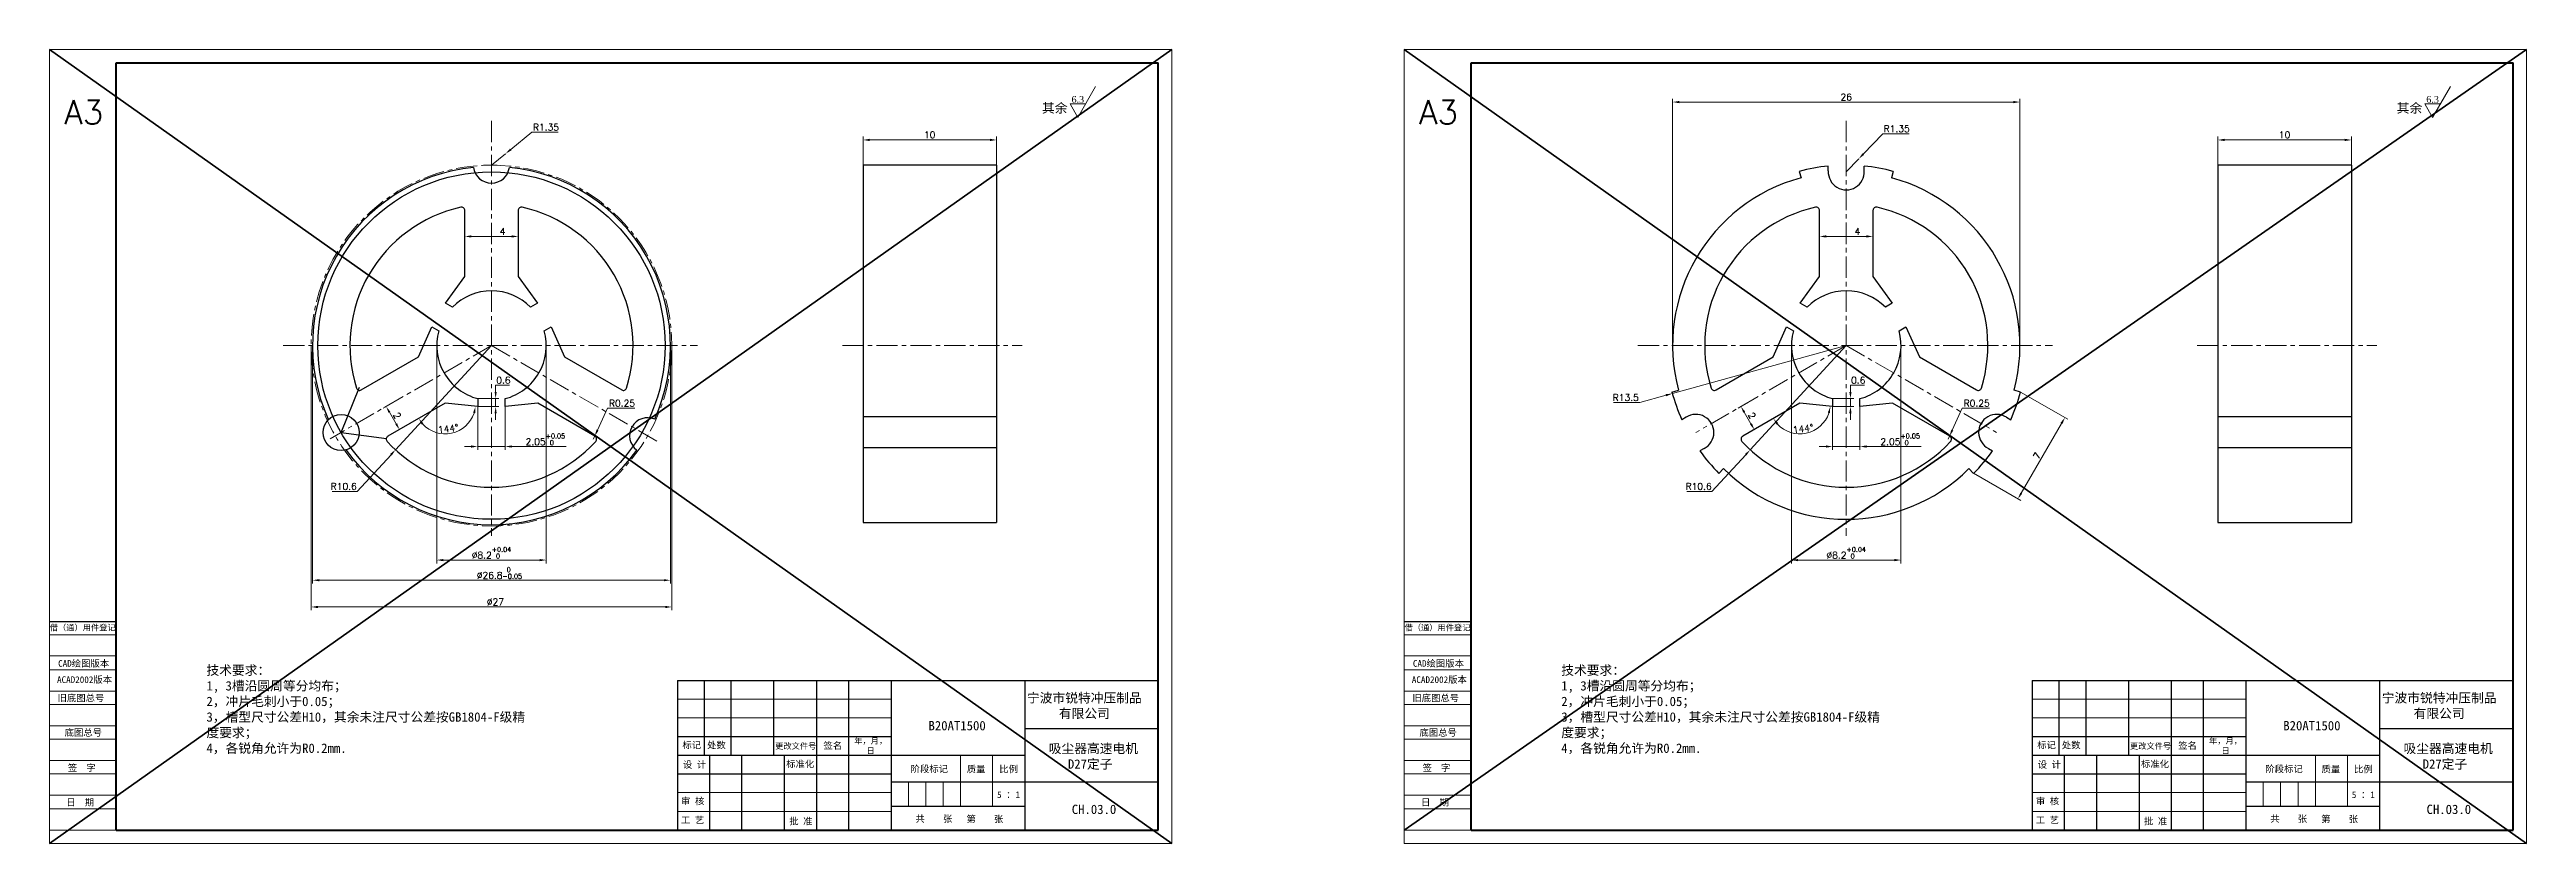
# Model space of a CAD drawing. Header units: millimetres. Extents: x 3565 to 3853, y 1460 to 1604.
# Drawn here: x 3667.1 to 3852.6, y 1544.8 to 1604.2 of the extents above; entities that cross this region are included whole.
import ezdxf

# ---------------------------------------------------------------- set-up
doc = ezdxf.new("R2010")
doc.units = ezdxf.units.MM
doc.linetypes.add('CENTER', pattern=[50.8, 31.75, -6.35, 6.35, -6.35])
for name, color, linetype, lineweight in [('AM_6', 2, 'Continuous', 35), ('中心线', 1, 'CENTER', 9), ('实线', 7, 'Continuous', 25), ('尺寸标注', 2, 'Continuous', 9), ('引导线', 6, 'Continuous', 9), ('文本', 3, 'Continuous', 15), ('粗实线', 9, 'Continuous', 50)]:
    doc.layers.add(name, color=color, linetype=linetype, lineweight=lineweight)
doc.styles.add('st', font='txt.shx')
doc.styles.get("Standard").update_dxf_attribs({"font": 'simfang.ttf'})
doc.dimstyles.new('st0.2', dxfattribs={"dimscale": 0.2, "dimtxt": 2.5, "dimasz": 2.5, "dimexe": 1.25, "dimexo": 0, "dimtad": 1, "dimtoh": 1, "dimdec": 3, "dimdsep": 46, "dimtxsty": 'st', "dimcen": 0, "dimclrd": 256, "dimclre": 256, "dimclrt": 256, "dimadec": 4, "dimazin": 2, "dimtfac": 1, "dimtdec": 3, "dimtmove": 0, "dimatfit": 1, "dimfxl": 0, "dimlwd": -1, "dimlwe": -1, "dimarcsym": 0})

# ---------------------------------------------------------------- blocks, each defined once
blk = doc.blocks.new('*D19')
at = {"layer": 'Defpoints', "color": 0, "ltscale": 0.2, "transparency": 16777216}
for p in [(3686.82, 1582.04), (3713.62, 1582.04), (3713.62, 1564.48)]:
    blk.add_point(p, dxfattribs=at)
at = {"layer": '尺寸标注', "ltscale": 0.2, "transparency": 16777216}
for p, q in [((3686.82, 1582.04), (3686.82, 1564.23)), ((3713.62, 1582.04), (3713.62, 1564.23)), ((3687.32, 1564.48), (3713.12, 1564.48))]:
    blk.add_line(p, q, dxfattribs=at)
for points in [[(3687.32, 1564.56), (3687.32, 1564.4), (3686.82, 1564.48)], [(3713.12, 1564.56), (3713.12, 1564.4), (3713.62, 1564.48)]]:
    blk.add_solid(points, dxfattribs=at)
at = {"layer": '尺寸标注', "ltscale": 0.2, "transparency": 16777216, "insert": (3700.81, 1565.02), "char_height": 0.5, "attachment_point": 5, "style": 'st'}
blk.add_mtext('%%c26.8{}{\\H0.71x;\\C3;\\S 0^ -0.05;}', dxfattribs=at)
blk = doc.blocks.new('*D20')
at = {"layer": 'Defpoints', "color": 0, "ltscale": 0.2, "transparency": 16777216}
for p in [(3686.72, 1582.04), (3713.72, 1582.04), (3713.72, 1562.48)]:
    blk.add_point(p, dxfattribs=at)
at = {"layer": '尺寸标注', "ltscale": 0.2, "transparency": 16777216}
for p, q in [((3686.72, 1582.04), (3686.72, 1562.23)), ((3713.72, 1582.04), (3713.72, 1562.23)), ((3687.22, 1562.48), (3713.22, 1562.48))]:
    blk.add_line(p, q, dxfattribs=at)
for points in [[(3687.22, 1562.56), (3687.22, 1562.39), (3686.72, 1562.48)], [(3713.22, 1562.56), (3713.22, 1562.39), (3713.72, 1562.48)]]:
    blk.add_solid(points, dxfattribs=at)
at = {"layer": '尺寸标注', "ltscale": 0.2, "transparency": 16777216, "insert": (3700.51, 1562.85), "char_height": 0.5, "attachment_point": 5, "style": 'st'}
blk.add_mtext('%%c27', dxfattribs=at)
blk = doc.blocks.new('*D21')
at = {"layer": 'Defpoints', "color": 0, "ltscale": 0.2, "transparency": 16777216}
for p in [(3700.22, 1595.54), (3701.27, 1596.39)]:
    blk.add_point(p, dxfattribs=at)
at = {"layer": '尺寸标注', "ltscale": 0.2, "transparency": 16777216}
for p, q in [((3701.66, 1596.7), (3703.25, 1598)), ((3703.25, 1598), (3705.21, 1598)), ((3700.22, 1595.54), (3701.27, 1596.39))]:
    blk.add_line(p, q, dxfattribs=at)
blk.add_solid([(3701.6, 1596.77), (3701.71, 1596.64), (3701.27, 1596.39)], dxfattribs=at)
at = {"layer": '尺寸标注', "ltscale": 0.2, "transparency": 16777216, "insert": (3704.3, 1598.37), "char_height": 0.5, "attachment_point": 5, "style": 'st'}
blk.add_mtext('R1.35', dxfattribs=at)
blk = doc.blocks.new('*D22')
at = {"layer": 'Defpoints', "color": 0, "ltscale": 0.2, "transparency": 16777216}
for p in [(3698.22, 1592.14), (3702.22, 1592.14), (3702.22, 1590.2)]:
    blk.add_point(p, dxfattribs=at)
at = {"layer": '尺寸标注', "ltscale": 0.2, "transparency": 16777216}
for p, q in [((3698.22, 1592.14), (3698.22, 1589.95)), ((3702.22, 1592.14), (3702.22, 1589.95)), ((3698.72, 1590.2), (3701.72, 1590.2))]:
    blk.add_line(p, q, dxfattribs=at)
for points in [[(3698.72, 1590.29), (3698.72, 1590.12), (3698.22, 1590.2)], [(3701.72, 1590.29), (3701.72, 1590.12), (3702.22, 1590.2)]]:
    blk.add_solid(points, dxfattribs=at)
at = {"layer": '尺寸标注', "ltscale": 0.2, "transparency": 16777216, "insert": (3701.05, 1590.58), "char_height": 0.5, "attachment_point": 5, "style": 'st'}
blk.add_mtext('4', dxfattribs=at)
blk = doc.blocks.new('*D23')
at = {"layer": 'Defpoints', "color": 0, "ltscale": 0.2, "transparency": 16777216}
for p in [(3700.22, 1582.04), (3693.03, 1574.24)]:
    blk.add_point(p, dxfattribs=at)
at = {"layer": '尺寸标注', "ltscale": 0.2, "transparency": 16777216}
for p, q in [((3700.22, 1582.04), (3693.03, 1574.24)), ((3692.7, 1573.87), (3690.16, 1571.12)), ((3690.16, 1571.12), (3688.29, 1571.12))]:
    blk.add_line(p, q, dxfattribs=at)
blk.add_solid([(3692.63, 1573.93), (3692.76, 1573.82), (3693.03, 1574.24)], dxfattribs=at)
at = {"layer": '尺寸标注', "ltscale": 0.2, "transparency": 16777216, "insert": (3689.16, 1571.5), "char_height": 0.5, "attachment_point": 5, "style": 'st'}
blk.add_mtext('R10.6', dxfattribs=at)
blk = doc.blocks.new('*D24')
at = {"layer": 'Defpoints', "color": 0, "ltscale": 0.2, "transparency": 16777216}
for p in [(3696.12, 1582.04), (3704.32, 1582.04), (3704.32, 1565.99)]:
    blk.add_point(p, dxfattribs=at)
at = {"layer": '尺寸标注', "ltscale": 0.2, "transparency": 16777216}
for p, q in [((3696.12, 1582.04), (3696.12, 1565.74)), ((3704.32, 1582.04), (3704.32, 1565.74)), ((3696.62, 1565.99), (3703.82, 1565.99))]:
    blk.add_line(p, q, dxfattribs=at)
for points in [[(3696.62, 1566.07), (3696.62, 1565.9), (3696.12, 1565.99)], [(3703.82, 1566.07), (3703.82, 1565.9), (3704.32, 1565.99)]]:
    blk.add_solid(points, dxfattribs=at)
at = {"layer": '尺寸标注', "ltscale": 0.2, "transparency": 16777216, "insert": (3700.22, 1566.53), "char_height": 0.5, "attachment_point": 5, "style": 'st'}
blk.add_mtext('%%c8.2{}{\\H0.71x;\\C3;\\S+0.04^  0;}', dxfattribs=at)
blk = doc.blocks.new('*D25')
at = {"layer": 'Defpoints', "color": 0, "ltscale": 0.2, "transparency": 16777216}
for p in [(3699.19, 1577.47), (3701.24, 1577.47), (3701.24, 1574.48)]:
    blk.add_point(p, dxfattribs=at)
at = {"layer": '尺寸标注', "ltscale": 0.2, "transparency": 16777216}
for p, q in [((3699.19, 1577.47), (3699.19, 1574.23)), ((3701.24, 1577.47), (3701.24, 1574.23)), ((3698.69, 1574.48), (3698.19, 1574.48)), ((3699.19, 1574.48), (3701.24, 1574.48)), ((3701.74, 1574.48), (3705.82, 1574.48))]:
    blk.add_line(p, q, dxfattribs=at)
for points in [[(3698.69, 1574.57), (3698.69, 1574.4), (3699.19, 1574.48)], [(3701.74, 1574.57), (3701.74, 1574.4), (3701.24, 1574.48)]]:
    blk.add_solid(points, dxfattribs=at)
at = {"layer": '尺寸标注', "ltscale": 0.2, "transparency": 16777216, "insert": (3704.25, 1575.02), "char_height": 0.5, "attachment_point": 5, "style": 'st'}
blk.add_mtext('2.05{}{\\H0.71x;\\C3;\\S+0.05^  0;}', dxfattribs=at)
blk = doc.blocks.new('*D26')
at = {"layer": 'Defpoints', "color": 0, "ltscale": 0.2, "transparency": 16777216}
for p in [(3699.19, 1578.07), (3699.19, 1577.47), (3700.53, 1577.47)]:
    blk.add_point(p, dxfattribs=at)
at = {"layer": '尺寸标注', "ltscale": 0.2, "transparency": 16777216}
for p, q in [((3699.19, 1578.07), (3700.78, 1578.07)), ((3700.53, 1578.57), (3700.53, 1579.07)), ((3700.53, 1579.07), (3701.57, 1579.07)), ((3700.53, 1577.47), (3700.53, 1578.07)), ((3699.19, 1577.47), (3700.78, 1577.47)), ((3700.53, 1576.97), (3700.53, 1576.47))]:
    blk.add_line(p, q, dxfattribs=at)
for points in [[(3700.45, 1578.57), (3700.61, 1578.57), (3700.53, 1578.07)], [(3700.45, 1576.97), (3700.61, 1576.97), (3700.53, 1577.47)]]:
    blk.add_solid(points, dxfattribs=at)
at = {"layer": '尺寸标注', "ltscale": 0.2, "transparency": 16777216, "insert": (3701.11, 1579.44), "char_height": 0.5, "attachment_point": 5, "style": 'st'}
blk.add_mtext('0.6', dxfattribs=at)
blk = doc.blocks.new('*D27')
at = {"layer": 'Defpoints', "color": 0, "ltscale": 0.2, "transparency": 16777216}
for p in [(3738.03, 1597.42), (3728.03, 1595.54), (3738.03, 1595.54)]:
    blk.add_point(p, dxfattribs=at)
at = {"layer": '尺寸标注', "ltscale": 0.2, "transparency": 16777216}
for p, q in [((3728.03, 1595.54), (3728.03, 1597.67)), ((3728.53, 1597.42), (3737.53, 1597.42)), ((3738.03, 1595.54), (3738.03, 1597.67))]:
    blk.add_line(p, q, dxfattribs=at)
for points in [[(3728.53, 1597.51), (3728.53, 1597.34), (3728.03, 1597.42)], [(3737.53, 1597.51), (3737.53, 1597.34), (3738.03, 1597.42)]]:
    blk.add_solid(points, dxfattribs=at)
at = {"layer": '尺寸标注', "ltscale": 0.2, "transparency": 16777216, "insert": (3733.02, 1597.8), "char_height": 0.5, "attachment_point": 5, "style": 'st'}
blk.add_mtext('10', dxfattribs=at)
blk = doc.blocks.new('*D28')
at = {"layer": 'Defpoints', "color": 0, "ltscale": 0.2, "transparency": 16777216}
for p in [(3692.91, 1577.81), (3693.91, 1576.08), (3693.33, 1575.75)]:
    blk.add_point(p, dxfattribs=at)
at = {"layer": '尺寸标注', "ltscale": 0.2, "transparency": 16777216}
for p, q in [((3692.91, 1577.81), (3692.11, 1577.36)), ((3692.58, 1577.05), (3693.08, 1576.18)), ((3693.91, 1576.08), (3693.11, 1575.63))]:
    blk.add_line(p, q, dxfattribs=at)
for points in [[(3692.65, 1577.09), (3692.51, 1577.01), (3692.33, 1577.48)], [(3693.15, 1576.23), (3693.01, 1576.14), (3693.33, 1575.75)]]:
    blk.add_solid(points, dxfattribs=at)
at = {"layer": '尺寸标注', "ltscale": 0.2, "transparency": 16777216, "insert": (3693.16, 1576.8), "char_height": 0.5, "attachment_point": 5, "rotation": 300, "style": 'st'}
blk.add_mtext('2', dxfattribs=at)
blk = doc.blocks.new('*D29')
at = {"layer": 'Defpoints', "color": 0, "ltscale": 0.2, "transparency": 16777216}
for p in [(3707.84, 1575.04), (3707.95, 1575.26)]:
    blk.add_point(p, dxfattribs=at)
at = {"layer": '尺寸标注', "ltscale": 0.2, "transparency": 16777216}
for p, q in [((3708.16, 1575.72), (3708.91, 1577.35)), ((3708.91, 1577.35), (3710.95, 1577.35)), ((3707.84, 1575.04), (3707.95, 1575.26))]:
    blk.add_line(p, q, dxfattribs=at)
blk.add_solid([(3708.08, 1575.75), (3708.23, 1575.68), (3707.95, 1575.26)], dxfattribs=at)
at = {"layer": '尺寸标注', "ltscale": 0.2, "transparency": 16777216, "insert": (3709.99, 1577.72), "char_height": 0.5, "attachment_point": 5, "style": 'st'}
blk.add_mtext('R0.25', dxfattribs=at)
blk = doc.blocks.new('*D30')
at = {"layer": 'Defpoints', "color": 0, "ltscale": 0.2, "transparency": 16777216}
for p in [(3696.75, 1577.72), (3696.75, 1577.72), (3699.19, 1577.47), (3692.47, 1575.25), (3698.09, 1575.87)]:
    blk.add_point(p, dxfattribs=at)
at = {"layer": '尺寸标注', "ltscale": 0.2, "transparency": 16777216}
blk.add_arc((3696.75, 1577.72), 2.29, 222.5428, 341.4572, dxfattribs=at)
for points in [[(3694.99, 1576.13), (3695.13, 1576.23), (3694.77, 1576.58)], [(3698.84, 1577.01), (3699, 1576.98), (3699.02, 1577.48)]]:
    blk.add_solid(points, dxfattribs=at)
at = {"layer": '尺寸标注', "ltscale": 0.2, "transparency": 16777216, "insert": (3696.98, 1575.82), "char_height": 0.5, "attachment_point": 5, "rotation": 7.1092, "style": 'st'}
blk.add_mtext('144°', dxfattribs=at)
blk = doc.blocks.new('*D31')
at = {"layer": 'Defpoints', "color": 0, "ltscale": 0.2, "transparency": 16777216}
for p in [(3799.63, 1592.14), (3803.63, 1592.14), (3803.63, 1590.2)]:
    blk.add_point(p, dxfattribs=at)
at = {"layer": '尺寸标注', "ltscale": 0.2, "transparency": 16777216}
for p, q in [((3799.63, 1592.14), (3799.63, 1589.95)), ((3803.63, 1592.14), (3803.63, 1589.95)), ((3800.13, 1590.2), (3803.13, 1590.2))]:
    blk.add_line(p, q, dxfattribs=at)
for points in [[(3800.13, 1590.29), (3800.13, 1590.12), (3799.63, 1590.2)], [(3803.13, 1590.29), (3803.13, 1590.12), (3803.63, 1590.2)]]:
    blk.add_solid(points, dxfattribs=at)
at = {"layer": '尺寸标注', "ltscale": 0.2, "transparency": 16777216, "insert": (3802.47, 1590.58), "char_height": 0.5, "attachment_point": 5, "style": 'st'}
blk.add_mtext('4', dxfattribs=at)
blk = doc.blocks.new('*D32')
at = {"layer": 'Defpoints', "color": 0, "ltscale": 0.2, "transparency": 16777216}
for p in [(3801.63, 1582.04), (3794.45, 1574.24)]:
    blk.add_point(p, dxfattribs=at)
at = {"layer": '尺寸标注', "ltscale": 0.2, "transparency": 16777216}
for p, q in [((3801.63, 1582.04), (3794.45, 1574.24)), ((3794.11, 1573.87), (3791.58, 1571.12)), ((3791.58, 1571.12), (3789.7, 1571.12))]:
    blk.add_line(p, q, dxfattribs=at)
blk.add_solid([(3794.05, 1573.93), (3794.17, 1573.82), (3794.45, 1574.24)], dxfattribs=at)
at = {"layer": '尺寸标注', "ltscale": 0.2, "transparency": 16777216, "insert": (3790.58, 1571.5), "char_height": 0.5, "attachment_point": 5, "style": 'st'}
blk.add_mtext('R10.6', dxfattribs=at)
blk = doc.blocks.new('*D33')
at = {"layer": 'Defpoints', "color": 0, "ltscale": 0.2, "transparency": 16777216}
for p in [(3797.53, 1582.04), (3805.73, 1582.04), (3805.73, 1565.99)]:
    blk.add_point(p, dxfattribs=at)
at = {"layer": '尺寸标注', "ltscale": 0.2, "transparency": 16777216}
for p, q in [((3797.53, 1582.04), (3797.53, 1565.74)), ((3805.73, 1582.04), (3805.73, 1565.74)), ((3798.03, 1565.99), (3805.23, 1565.99))]:
    blk.add_line(p, q, dxfattribs=at)
for points in [[(3798.03, 1566.07), (3798.03, 1565.9), (3797.53, 1565.99)], [(3805.23, 1566.07), (3805.23, 1565.9), (3805.73, 1565.99)]]:
    blk.add_solid(points, dxfattribs=at)
at = {"layer": '尺寸标注', "ltscale": 0.2, "transparency": 16777216, "insert": (3801.63, 1566.53), "char_height": 0.5, "attachment_point": 5, "style": 'st'}
blk.add_mtext('%%c8.2{}{\\H0.71x;\\C3;\\S+0.04^  0;}', dxfattribs=at)
blk = doc.blocks.new('*D34')
at = {"layer": 'Defpoints', "color": 0, "ltscale": 0.2, "transparency": 16777216}
for p in [(3800.61, 1577.47), (3802.66, 1577.47), (3802.66, 1574.48)]:
    blk.add_point(p, dxfattribs=at)
at = {"layer": '尺寸标注', "ltscale": 0.2, "transparency": 16777216}
for p, q in [((3800.61, 1577.47), (3800.61, 1574.23)), ((3802.66, 1577.47), (3802.66, 1574.23)), ((3800.11, 1574.48), (3799.61, 1574.48)), ((3800.61, 1574.48), (3802.66, 1574.48)), ((3803.16, 1574.48), (3807.24, 1574.48))]:
    blk.add_line(p, q, dxfattribs=at)
for points in [[(3800.11, 1574.57), (3800.11, 1574.4), (3800.61, 1574.48)], [(3803.16, 1574.57), (3803.16, 1574.4), (3802.66, 1574.48)]]:
    blk.add_solid(points, dxfattribs=at)
at = {"layer": '尺寸标注', "ltscale": 0.2, "transparency": 16777216, "insert": (3805.67, 1575.02), "char_height": 0.5, "attachment_point": 5, "style": 'st'}
blk.add_mtext('2.05{}{\\H0.71x;\\C3;\\S+0.05^  0;}', dxfattribs=at)
blk = doc.blocks.new('*D35')
at = {"layer": 'Defpoints', "color": 0, "ltscale": 0.2, "transparency": 16777216}
for p in [(3800.61, 1578.07), (3800.61, 1577.47), (3801.95, 1577.47)]:
    blk.add_point(p, dxfattribs=at)
at = {"layer": '尺寸标注', "ltscale": 0.2, "transparency": 16777216}
for p, q in [((3800.61, 1578.07), (3802.2, 1578.07)), ((3801.95, 1578.57), (3801.95, 1579.07)), ((3801.95, 1579.07), (3802.99, 1579.07)), ((3801.95, 1577.47), (3801.95, 1578.07)), ((3800.61, 1577.47), (3802.2, 1577.47)), ((3801.95, 1576.97), (3801.95, 1576.47))]:
    blk.add_line(p, q, dxfattribs=at)
for points in [[(3801.86, 1578.57), (3802.03, 1578.57), (3801.95, 1578.07)], [(3801.86, 1576.97), (3802.03, 1576.97), (3801.95, 1577.47)]]:
    blk.add_solid(points, dxfattribs=at)
at = {"layer": '尺寸标注', "ltscale": 0.2, "transparency": 16777216, "insert": (3802.53, 1579.44), "char_height": 0.5, "attachment_point": 5, "style": 'st'}
blk.add_mtext('0.6', dxfattribs=at)
blk = doc.blocks.new('*D36')
at = {"layer": 'Defpoints', "color": 0, "ltscale": 0.2, "transparency": 16777216}
for p in [(3839.45, 1597.42), (3829.45, 1595.54), (3839.45, 1595.54)]:
    blk.add_point(p, dxfattribs=at)
at = {"layer": '尺寸标注', "ltscale": 0.2, "transparency": 16777216}
for p, q in [((3829.45, 1595.54), (3829.45, 1597.67)), ((3829.95, 1597.42), (3838.95, 1597.42)), ((3839.45, 1595.54), (3839.45, 1597.67))]:
    blk.add_line(p, q, dxfattribs=at)
for points in [[(3829.95, 1597.51), (3829.95, 1597.34), (3829.45, 1597.42)], [(3838.95, 1597.51), (3838.95, 1597.34), (3839.45, 1597.42)]]:
    blk.add_solid(points, dxfattribs=at)
at = {"layer": '尺寸标注', "ltscale": 0.2, "transparency": 16777216, "insert": (3834.44, 1597.8), "char_height": 0.5, "attachment_point": 5, "style": 'st'}
blk.add_mtext('10', dxfattribs=at)
blk = doc.blocks.new('*D37')
at = {"layer": 'Defpoints', "color": 0, "ltscale": 0.2, "transparency": 16777216}
for p in [(3794.32, 1577.81), (3795.32, 1576.08), (3794.75, 1575.75)]:
    blk.add_point(p, dxfattribs=at)
at = {"layer": '尺寸标注', "ltscale": 0.2, "transparency": 16777216}
for p, q in [((3794.32, 1577.81), (3793.53, 1577.36)), ((3794, 1577.05), (3794.5, 1576.18)), ((3795.32, 1576.08), (3794.53, 1575.63))]:
    blk.add_line(p, q, dxfattribs=at)
for points in [[(3794.07, 1577.09), (3793.92, 1577.01), (3793.75, 1577.48)], [(3794.57, 1576.23), (3794.42, 1576.14), (3794.75, 1575.75)]]:
    blk.add_solid(points, dxfattribs=at)
at = {"layer": '尺寸标注', "ltscale": 0.2, "transparency": 16777216, "insert": (3794.57, 1576.8), "char_height": 0.5, "attachment_point": 5, "rotation": 300, "style": 'st'}
blk.add_mtext('2', dxfattribs=at)
blk = doc.blocks.new('*D38')
at = {"layer": 'Defpoints', "color": 0, "ltscale": 0.2, "transparency": 16777216}
for p in [(3809.26, 1575.04), (3809.36, 1575.26)]:
    blk.add_point(p, dxfattribs=at)
at = {"layer": '尺寸标注', "ltscale": 0.2, "transparency": 16777216}
for p, q in [((3809.57, 1575.72), (3810.32, 1577.35)), ((3810.32, 1577.35), (3812.36, 1577.35)), ((3809.26, 1575.04), (3809.36, 1575.26))]:
    blk.add_line(p, q, dxfattribs=at)
blk.add_solid([(3809.5, 1575.75), (3809.65, 1575.68), (3809.36, 1575.26)], dxfattribs=at)
at = {"layer": '尺寸标注', "ltscale": 0.2, "transparency": 16777216, "insert": (3811.4, 1577.72), "char_height": 0.5, "attachment_point": 5, "style": 'st'}
blk.add_mtext('R0.25', dxfattribs=at)
blk = doc.blocks.new('*D39')
at = {"layer": 'Defpoints', "color": 0, "ltscale": 0.2, "transparency": 16777216}
for p in [(3798.16, 1577.72), (3798.16, 1577.72), (3800.61, 1577.47), (3793.88, 1575.25), (3799.51, 1575.87)]:
    blk.add_point(p, dxfattribs=at)
at = {"layer": '尺寸标注', "ltscale": 0.2, "transparency": 16777216}
blk.add_arc((3798.16, 1577.72), 2.29, 222.5428, 341.4572, dxfattribs=at)
for points in [[(3796.41, 1576.13), (3796.54, 1576.23), (3796.18, 1576.58)], [(3800.25, 1577.01), (3800.41, 1576.98), (3800.44, 1577.48)]]:
    blk.add_solid(points, dxfattribs=at)
at = {"layer": '尺寸标注', "ltscale": 0.2, "transparency": 16777216, "insert": (3798.4, 1575.82), "char_height": 0.5, "attachment_point": 5, "rotation": 7.1092, "style": 'st'}
blk.add_mtext('144°', dxfattribs=at)
blk = doc.blocks.new('*D40')
at = {"layer": 'Defpoints', "color": 0, "ltscale": 0.2, "transparency": 16777216}
for p in [(3814.63, 1600.26), (3788.63, 1582.04), (3814.63, 1582.04)]:
    blk.add_point(p, dxfattribs=at)
at = {"layer": '尺寸标注', "ltscale": 0.2, "transparency": 16777216}
for p, q in [((3788.63, 1582.04), (3788.63, 1600.51)), ((3789.13, 1600.26), (3814.13, 1600.26)), ((3814.63, 1582.04), (3814.63, 1600.51))]:
    blk.add_line(p, q, dxfattribs=at)
for points in [[(3789.13, 1600.34), (3789.13, 1600.17), (3788.63, 1600.26)], [(3814.13, 1600.34), (3814.13, 1600.17), (3814.63, 1600.26)]]:
    blk.add_solid(points, dxfattribs=at)
at = {"layer": '尺寸标注', "ltscale": 0.2, "transparency": 16777216, "insert": (3801.63, 1600.63), "char_height": 0.5, "attachment_point": 5, "style": 'st'}
blk.add_mtext('26', dxfattribs=at)
blk = doc.blocks.new('*D41')
at = {"layer": 'Defpoints', "color": 0, "ltscale": 0.2, "transparency": 16777216}
for p in [(3801.63, 1595.04), (3802.57, 1596.01)]:
    blk.add_point(p, dxfattribs=at)
at = {"layer": '尺寸标注', "ltscale": 0.2, "transparency": 16777216}
for p, q in [((3802.91, 1596.37), (3804.37, 1597.89)), ((3804.37, 1597.89), (3806.33, 1597.89)), ((3801.63, 1595.04), (3802.57, 1596.01))]:
    blk.add_line(p, q, dxfattribs=at)
blk.add_solid([(3802.85, 1596.43), (3802.97, 1596.31), (3802.57, 1596.01)], dxfattribs=at)
at = {"layer": '尺寸标注', "ltscale": 0.2, "transparency": 16777216, "insert": (3805.41, 1598.26), "char_height": 0.5, "attachment_point": 5, "style": 'st'}
blk.add_mtext('R1.35', dxfattribs=at)
blk = doc.blocks.new('*D42')
at = {"layer": 'Defpoints', "color": 0, "ltscale": 0.2, "transparency": 16777216}
for p in [(3801.63, 1582.04), (3788.62, 1578.45)]:
    blk.add_point(p, dxfattribs=at)
at = {"layer": '尺寸标注', "ltscale": 0.2, "transparency": 16777216}
for p, q in [((3801.63, 1582.04), (3788.62, 1578.45)), ((3788.14, 1578.32), (3786.17, 1577.78)), ((3786.17, 1577.78), (3784.21, 1577.78))]:
    blk.add_line(p, q, dxfattribs=at)
blk.add_solid([(3788.11, 1578.4), (3788.16, 1578.24), (3788.62, 1578.45)], dxfattribs=at)
at = {"layer": '尺寸标注', "ltscale": 0.2, "transparency": 16777216, "insert": (3785.13, 1578.15), "char_height": 0.5, "attachment_point": 5, "style": 'st'}
blk.add_mtext('R13.5', dxfattribs=at)
blk = doc.blocks.new('*D43')
at = {"layer": 'Defpoints', "color": 0, "ltscale": 0.2, "transparency": 16777216}
for p in [(3814.68, 1578.56), (3818, 1576.65), (3811.16, 1572.48)]:
    blk.add_point(p, dxfattribs=at)
at = {"layer": '尺寸标注', "ltscale": 0.2, "transparency": 16777216}
for p, q in [((3814.68, 1578.56), (3818.21, 1576.52)), ((3814.73, 1570.99), (3817.75, 1576.21)), ((3811.16, 1572.48), (3814.7, 1570.44))]:
    blk.add_line(p, q, dxfattribs=at)
for points in [[(3817.67, 1576.26), (3817.82, 1576.17), (3818, 1576.65)], [(3814.66, 1571.03), (3814.8, 1570.95), (3814.48, 1570.56)]]:
    blk.add_solid(points, dxfattribs=at)
at = {"layer": '尺寸标注', "ltscale": 0.2, "transparency": 16777216, "insert": (3815.91, 1573.79), "char_height": 0.5, "attachment_point": 5, "rotation": 60, "style": 'st'}
blk.add_mtext('7', dxfattribs=at)

msp = doc.modelspace()

# ---------------------------------------------------------------- linework, layer by layer
at = {"layer": 'AM_6', "color": 1, "ltscale": 0.2}
for p, q in [((3667.135, 1604.1855), (3751.135, 1544.7855)), ((3751.135, 1604.1855), (3667.135, 1544.7855)), ((3768.5509, 1604.1855), (3852.5509, 1544.7855)), ((3852.5509, 1604.1855), (3768.5509, 1545.7855))]:
    msp.add_line(p, q, dxfattribs=at)
at = {"layer": '中心线', "ltscale": 0.05}
for p, q in [((3700.2176, 1598.8441), (3700.2176, 1567.8009)), ((3801.6335, 1598.8441), (3801.6335, 1567.8009)), ((3801.6335, 1582.0365), (3801.6335, 1595.0365)), ((3684.6228, 1582.0365), (3715.6501, 1582.0365)), ((3700.2176, 1582.0365), (3688.1356, 1575.061)), ((3700.2176, 1582.0365), (3712.6773, 1574.8428)), ((3726.4925, 1582.0365), (3739.9461, 1582.0365)), ((3786.0387, 1582.0365), (3817.066, 1582.0365)), ((3801.6335, 1582.0365), (3790.3751, 1575.5365)), ((3801.6335, 1582.0365), (3812.8918, 1575.5365)), ((3827.9084, 1582.0365), (3841.362, 1582.0365))]:
    msp.add_line(p, q, dxfattribs=at)
at = {"layer": '中心线', "ltscale": 0.2}
msp.add_line((3699.6307, 1595.5365), (3700.6401, 1595.5365), dxfattribs=at)
at = {"layer": '中心线', "ltscale": 0.05}
msp.add_circle((3700.2176, 1582.0365), 13.5, dxfattribs=at)
at = {"layer": '实线'}
for p, q in [((3738.033, 1595.5365), (3728.033, 1595.5365)), ((3728.033, 1595.5365), (3728.033, 1576.6973)), ((3738.033, 1595.5365), (3738.033, 1576.6973)), ((3800.2851, 1595.104), (3800.2851, 1595.469)), ((3802.9818, 1595.104), (3802.9818, 1595.469)), ((3839.4489, 1595.5365), (3829.4489, 1595.5365)), ((3829.4489, 1595.5365), (3829.4489, 1576.6973)), ((3839.4489, 1595.5365), (3839.4489, 1576.6973)), ((3698.2176, 1587.198), (3698.2176, 1592.1389)), ((3702.2176, 1592.1389), (3702.2176, 1587.198)), ((3799.6335, 1587.198), (3799.6335, 1592.1389)), ((3803.6335, 1592.1389), (3803.6335, 1587.198)), ((3696.7725, 1585.209), (3698.2176, 1587.198)), ((3702.2176, 1587.198), (3703.6626, 1585.209)), ((3798.1884, 1585.209), (3799.6335, 1587.198)), ((3803.6335, 1587.198), (3805.0785, 1585.209)), ((3697.2921, 1584.909), (3696.7725, 1585.209)), ((3703.6626, 1585.209), (3703.143, 1584.909)), ((3798.708, 1584.909), (3798.1884, 1585.209)), ((3805.0785, 1585.209), (3804.5589, 1584.909)), ((3694.7475, 1581.1877), (3695.7475, 1583.4337)), ((3695.7475, 1583.4337), (3696.2671, 1583.1337)), ((3704.168, 1583.1337), (3704.6876, 1583.4337)), ((3704.6876, 1583.4337), (3705.6876, 1581.1877)), ((3796.1634, 1581.1877), (3797.1634, 1583.4337)), ((3797.1634, 1583.4337), (3797.683, 1583.1337)), ((3805.5839, 1583.1337), (3806.1035, 1583.4337)), ((3806.1035, 1583.4337), (3807.1035, 1581.1877)), ((3690.4686, 1578.7173), (3694.7475, 1581.1877)), ((3705.6876, 1581.1877), (3709.9666, 1578.7173)), ((3791.8845, 1578.7173), (3796.1634, 1581.1877)), ((3807.1035, 1581.1877), (3811.3825, 1578.7173)), ((3699.1926, 1578.0667), (3699.1926, 1577.4667)), ((3701.2426, 1577.4667), (3701.2426, 1578.0667)), ((3800.6085, 1578.0667), (3800.6085, 1577.4667)), ((3802.6585, 1577.4667), (3802.6585, 1578.0667)), ((3696.7475, 1577.7236), (3692.4686, 1575.2532)), ((3699.1926, 1577.4667), (3696.7475, 1577.7236)), ((3703.6876, 1577.7236), (3701.2426, 1577.4667)), ((3707.9666, 1575.2532), (3703.6876, 1577.7236)), ((3738.033, 1576.6973), (3728.033, 1576.6973)), ((3728.033, 1576.6973), (3728.033, 1574.377)), ((3738.033, 1576.6973), (3738.033, 1574.377)), ((3789.6425, 1576.6704), (3789.3264, 1576.4879)), ((3798.1634, 1577.7236), (3793.8845, 1575.2532)), ((3800.6085, 1577.4667), (3798.1634, 1577.7236)), ((3805.1035, 1577.7236), (3802.6585, 1577.4667)), ((3809.3825, 1575.2532), (3805.1035, 1577.7236)), ((3813.6244, 1576.6704), (3813.9405, 1576.4879)), ((3839.4489, 1576.6973), (3829.4489, 1576.6973)), ((3829.4489, 1576.6973), (3829.4489, 1574.377)), ((3839.4489, 1576.6973), (3839.4489, 1574.377)), ((3738.033, 1574.377), (3728.033, 1574.377)), ((3728.033, 1574.377), (3728.033, 1568.8036)), ((3738.033, 1574.377), (3738.033, 1568.8036)), ((3790.9908, 1574.335), (3790.6747, 1574.1525)), ((3812.2761, 1574.335), (3812.5922, 1574.1525)), ((3839.4489, 1574.377), (3829.4489, 1574.377)), ((3829.4489, 1574.377), (3829.4489, 1568.8036)), ((3839.4489, 1574.377), (3839.4489, 1568.8036)), ((3728.033, 1568.8036), (3738.033, 1568.8036)), ((3829.4489, 1568.8036), (3839.4489, 1568.8036)), ((3667.135, 1561.3855), (3672.135, 1561.3855)), ((3768.5509, 1561.3855), (3773.5509, 1561.3855)), ((3672.135, 1545.7855), (3672.135, 1556.9855)), ((3672.135, 1556.9855), (3672.135, 1545.7855)), ((3714.135, 1556.9855), (3750.135, 1556.9855)), ((3714.1387, 1556.9855), (3714.1387, 1545.7855)), ((3716.1387, 1556.9855), (3716.1387, 1551.3855)), ((3718.1387, 1556.9855), (3718.1387, 1551.3855)), ((3721.3387, 1556.9855), (3721.3387, 1551.3855)), ((3724.5387, 1556.9855), (3724.5387, 1545.7855)), ((3726.9387, 1556.9855), (3726.9387, 1545.7855)), ((3730.1387, 1556.9855), (3730.1387, 1545.7855)), ((3740.135, 1556.9855), (3740.135, 1545.7855)), ((3773.5509, 1545.7855), (3773.5509, 1556.9855)), ((3773.5509, 1556.9855), (3773.5509, 1545.7855)), ((3815.5509, 1556.9855), (3851.5509, 1556.9855)), ((3815.5547, 1556.9855), (3815.5547, 1545.7855)), ((3817.5547, 1556.9855), (3817.5547, 1551.3855)), ((3819.5547, 1556.9855), (3819.5547, 1551.3855)), ((3822.7547, 1556.9855), (3822.7547, 1551.3855)), ((3825.9547, 1556.9855), (3825.9547, 1545.7855)), ((3828.3547, 1556.9855), (3828.3547, 1545.7855)), ((3831.5547, 1556.9855), (3831.5547, 1545.7855)), ((3841.5509, 1556.9855), (3841.5509, 1545.7855)), ((3714.135, 1552.7855), (3730.1387, 1552.7855)), ((3740.135, 1553.3855), (3750.135, 1553.3855)), ((3815.5509, 1552.7855), (3831.5547, 1552.7855)), ((3841.5509, 1553.3855), (3851.5509, 1553.3855)), ((3714.135, 1551.3855), (3730.1387, 1551.3855)), ((3716.5387, 1551.3855), (3716.5387, 1545.7855)), ((3718.9387, 1551.3855), (3718.9387, 1545.7855)), ((3722.1387, 1551.3855), (3722.1387, 1545.7855)), ((3730.1387, 1551.3855), (3740.135, 1551.3855)), ((3815.5509, 1551.3855), (3831.5547, 1551.3855)), ((3817.9547, 1551.3855), (3817.9547, 1545.7855)), ((3820.3547, 1551.3855), (3820.3547, 1545.7855)), ((3823.5547, 1551.3855), (3823.5547, 1545.7855)), ((3831.5547, 1551.3855), (3841.5509, 1551.3855)), ((3714.135, 1549.9855), (3730.1387, 1549.9855)), ((3730.1387, 1549.3855), (3750.135, 1549.3855)), ((3815.5509, 1549.9855), (3831.5547, 1549.9855)), ((3831.5547, 1549.3855), (3851.5509, 1549.3855)), ((3730.1387, 1547.5855), (3740.135, 1547.5855)), ((3831.5547, 1547.5855), (3841.5509, 1547.5855)), ((3714.135, 1545.7855), (3750.135, 1545.7855)), ((3815.5509, 1545.7855), (3851.5509, 1545.7855))]:
    msp.add_line(p, q, dxfattribs=at)
at = {"layer": '实线', "ltscale": 0.2}
for p, q in [((3798.1188, 1595.0709), (3798.249, 1594.5882)), ((3805.1481, 1595.0709), (3805.0179, 1594.5882)), ((3688.9592, 1575.5365), (3690.3436, 1578.9338)), ((3788.588, 1578.563), (3789.0711, 1578.6917)), ((3814.679, 1578.563), (3814.1958, 1578.6917)), ((3688.9592, 1575.5365), (3692.3504, 1575.0948)), ((3792.1026, 1572.4755), (3792.4556, 1572.8296)), ((3811.1643, 1572.4755), (3810.8113, 1572.8296))]:
    msp.add_line(p, q, dxfattribs=at)
for centre, radius in [((3700.2176, 1582.0365), 13), ((3688.9592, 1575.5365), 1.35)]:
    msp.add_circle(centre, radius, dxfattribs=at)
at = {"layer": '实线'}
for centre, radius, start, end in [((3700.2176, 1582.0365), 13.4, 95.737515, 204.262485), ((3700.2176, 1595.5365), 1.35, 187.111447, 352.888553), ((3700.2176, 1582.0365), 13.4, 335.737515, 84.262485), ((3801.6335, 1582.0365), 13.5, 95.731968, 105.090509), ((3801.6335, 1582.0365), 13.5, 74.909491, 84.268032), ((3700.2176, 1582.0365), 10.6, 102.555858, 197.444142), ((3697.9676, 1592.1389), 0.25, 0, 102.555858), ((3702.4676, 1592.1389), 0.25, 77.444142, 180), ((3700.2176, 1582.0365), 10.6, 342.555858, 77.444142), ((3801.6335, 1582.0365), 10.6, 102.555858, 197.444142), ((3799.3835, 1592.1389), 0.25, 0, 102.555858), ((3803.8835, 1592.1389), 0.25, 77.444142, 180), ((3801.6335, 1582.0365), 10.6, 342.555858, 77.444142), ((3700.2176, 1582.0365), 4.1, 44.477512, 135.522488), ((3801.6335, 1582.0365), 4.1, 44.477512, 135.522488), ((3700.2176, 1582.0365), 4.1, 164.477512, 255.522488), ((3700.2176, 1582.0365), 4.1, 284.477512, 15.522488), ((3801.6335, 1582.0365), 4.1, 164.477512, 255.522488), ((3801.6335, 1582.0365), 4.1, 284.477512, 15.522488), ((3690.3436, 1578.9338), 0.25, 197.444142, 300), ((3710.0916, 1578.9338), 0.25, 240, 342.555858), ((3801.6335, 1582.0365), 13.5, 194.909491, 204.268032), ((3791.7595, 1578.9338), 0.25, 197.444142, 300), ((3811.5075, 1578.9338), 0.25, 240, 342.555858), ((3801.6335, 1582.0365), 13.5, 335.731968, 345.090509), ((3711.9089, 1575.2865), 1.35, 67.111447, 232.888553), ((3700.2176, 1582.0365), 13.4, 215.737515, 324.262485), ((3692.5936, 1575.0367), 0.25, 120, 222.555858), ((3700.2176, 1582.0365), 10.6, 222.555858, 317.444142), ((3707.8416, 1575.0367), 0.25, 317.444142, 60), ((3794.0095, 1575.0367), 0.25, 120, 222.555858), ((3801.6335, 1582.0365), 10.6, 222.555858, 317.444142), ((3809.2575, 1575.0367), 0.25, 317.444142, 60), ((3801.6335, 1582.0365), 13.5, 215.731968, 225.090509), ((3801.6335, 1582.0365), 13.5, 314.909491, 324.268032)]:
    msp.add_arc(centre, radius, start, end, dxfattribs=at)
at = {"layer": '实线', "ltscale": 0.2}
for centre, radius, start, end in [((3801.6335, 1582.0365), 13, 105.090509, 194.909491), ((3801.6335, 1595.0365), 1.35, 177.134016, 2.865984), ((3801.6335, 1582.0365), 13, 345.090509, 74.909491), ((3790.3751, 1575.5365), 1.35, 297.134016, 122.865984), ((3812.8918, 1575.5365), 1.35, 57.134016, 242.865984), ((3801.6335, 1582.0365), 13, 225.090509, 314.909491)]:
    msp.add_arc(centre, radius, start, end, dxfattribs=at)
at = {"layer": '引导线'}
for p, q in [((3667.135, 1604.1855), (3751.135, 1604.1855)), ((3667.135, 1544.7855), (3667.135, 1604.1855)), ((3751.135, 1544.7855), (3751.135, 1604.1855)), ((3768.5509, 1604.1855), (3852.5509, 1604.1855)), ((3768.5509, 1544.7855), (3768.5509, 1604.1855)), ((3852.5509, 1544.7855), (3852.5509, 1604.1855)), ((3672.135, 1560.3855), (3667.135, 1560.3855)), ((3773.5509, 1560.3855), (3768.5509, 1560.3855)), ((3672.135, 1558.8176), (3667.135, 1558.8176)), ((3672.135, 1557.7855), (3667.135, 1557.7855)), ((3773.5509, 1558.8176), (3768.5509, 1558.8176)), ((3773.5509, 1557.7855), (3768.5509, 1557.7855)), ((3672.135, 1556.1855), (3667.135, 1556.1855)), ((3773.5509, 1556.1855), (3768.5509, 1556.1855)), ((3672.135, 1555.1855), (3667.135, 1555.1855)), ((3714.135, 1555.5855), (3730.1387, 1555.5855)), ((3714.135, 1554.1855), (3730.1387, 1554.1855)), ((3773.5509, 1555.1855), (3768.5509, 1555.1855)), ((3815.5509, 1555.5855), (3831.5547, 1555.5855)), ((3815.5509, 1554.1855), (3831.5547, 1554.1855)), ((3672.135, 1553.5855), (3667.135, 1553.5855)), ((3672.135, 1552.5855), (3667.135, 1552.5855)), ((3773.5509, 1553.5855), (3768.5509, 1553.5855)), ((3773.5509, 1552.5855), (3768.5509, 1552.5855)), ((3672.135, 1550.9855), (3667.135, 1550.9855)), ((3773.5509, 1550.9855), (3768.5509, 1550.9855)), ((3672.135, 1549.9855), (3667.135, 1549.9855)), ((3672.135, 1548.3855), (3667.135, 1548.3855)), ((3714.135, 1548.5855), (3730.1387, 1548.5855)), ((3773.5509, 1549.9855), (3768.5509, 1549.9855)), ((3773.5509, 1548.3855), (3768.5509, 1548.3855)), ((3815.5509, 1548.5855), (3831.5547, 1548.5855)), ((3672.135, 1547.3855), (3667.135, 1547.3855)), ((3714.135, 1547.1855), (3730.1387, 1547.1855)), ((3773.5509, 1547.3855), (3768.5509, 1547.3855)), ((3815.5509, 1547.1855), (3831.5547, 1547.1855)), ((3672.135, 1545.7855), (3667.135, 1545.7855)), ((3667.135, 1544.7855), (3751.135, 1544.7855)), ((3773.5509, 1545.7855), (3768.5509, 1545.7855)), ((3768.5509, 1544.7855), (3852.5509, 1544.7855))]:
    msp.add_line(p, q, dxfattribs=at)
at = {"layer": '文本'}
for p, q in [((3744.1074, 1599.1103), (3745.4376, 1601.4143)), ((3845.5233, 1599.1103), (3846.8535, 1601.4143)), ((3744.6893, 1600.1183), (3743.5254, 1600.1183)), ((3743.5254, 1600.1183), (3744.1074, 1599.1103)), ((3846.1052, 1600.1183), (3844.9413, 1600.1183)), ((3844.9413, 1600.1183), (3845.5233, 1599.1103))]:
    msp.add_line(p, q, dxfattribs=at)
at = {"layer": '文本', "ltscale": 0.2}
for p, q in [((3735.335, 1551.3855), (3735.335, 1547.5855)), ((3737.735, 1551.3855), (3737.735, 1547.5855)), ((3836.7509, 1551.3855), (3836.7509, 1547.5855)), ((3839.1509, 1551.3855), (3839.1509, 1547.5855)), ((3731.435, 1549.3855), (3731.435, 1547.5855)), ((3732.735, 1549.3855), (3732.735, 1547.5855)), ((3734.035, 1549.3855), (3734.035, 1547.5855)), ((3832.8509, 1549.3855), (3832.8509, 1547.5855)), ((3834.1509, 1549.3855), (3834.1509, 1547.5855)), ((3835.4509, 1549.3855), (3835.4509, 1547.5855))]:
    msp.add_line(p, q, dxfattribs=at)
at = {"layer": '粗实线'}
for p, q in [((3672.135, 1545.7855), (3672.135, 1603.1855)), ((3672.135, 1603.1855), (3750.135, 1603.1855)), ((3750.135, 1545.7855), (3750.135, 1603.1855)), ((3773.5509, 1545.7855), (3773.5509, 1603.1855)), ((3773.5509, 1603.1855), (3851.5509, 1603.1855)), ((3851.5509, 1545.7855), (3851.5509, 1603.1855)), ((3672.135, 1545.7855), (3750.135, 1545.7855)), ((3773.5509, 1545.7855), (3851.5509, 1545.7855))]:
    msp.add_line(p, q, dxfattribs=at)

# ---------------------------------------------------------------- texts
at = {"layer": '实线', "ltscale": 0.2, "char_height": 1.8, "width": 5, "attachment_point": 1, "style": 'st'}
for insert in [(3668.2233, 1600.3966), (3769.6392, 1600.3966)]:
    msp.add_mtext('A3', dxfattribs=dict(at, insert=insert))
at = {"layer": '实线', "char_height": 0.7, "attachment_point": 5}
for s, insert, width in [('宁波市锐特冲压制品\\P有限公司', (3744.5993, 1555.0571), 12.63596), ('宁波市锐特冲压制品\\P有限公司', (3846.0152, 1555.0571), 12.63596), ('B20AT1500', (3735.0735, 1553.594), 7.8742), ('B20AT1500', (3836.4894, 1553.594), 7.8742), (' 吸尘器高速电机\\PD27定子', (3745.035, 1551.2699), 12.63596), (' 吸尘器高速电机\\PD27定子', (3846.4509, 1551.2699), 12.63596), ('CH.03.0', (3745.3226, 1547.3304), 9.2005), ('CH.03.0', (3846.7385, 1547.3304), 9.2005)]:
    msp.add_mtext(s, dxfattribs=dict(at, insert=insert, width=width))
at = {"layer": '文本'}
for s, insert, char_height, width, attachment_point in [('其余', (3742.3811, 1599.3833), 0.7, 12.63596, 8), ('{\\fTimes New Roman|b0|i0|c0|p18;6.3}', (3743.6372, 1600.7073), 0.5, 2.92, 1), ('其余', (3843.797, 1599.3833), 0.7, 12.63596, 8), ('{\\fTimes New Roman|b0|i0|c0|p18;6.3}', (3845.0531, 1600.7073), 0.5, 2.92, 1), ('技术要求：\\P1, 3槽沿圆周等分均布；\\P2，冲片毛刺小于0.05；\\P3，槽型尺寸公差H10，其余未注尺寸公差按GB1804-F级精度要求；\\P4，各锐角允许为R0.2mm.\\P   ', (3678.8808, 1554.1958), 0.7, 23.880809, 4), ('技术要求：\\P1, 3槽沿圆周等分均布；\\P2，冲片毛刺小于0.05；\\P3，槽型尺寸公差H10，其余未注尺寸公差按GB1804-F级精度要求；\\P4，各锐角允许为R0.2mm.\\P   ', (3780.2967, 1554.1958), 0.7, 23.880809, 4)]:
    msp.add_mtext(s, dxfattribs=dict(at, insert=insert, char_height=char_height, width=width, attachment_point=attachment_point))
at = {"layer": '文本', "ltscale": 0.2, "attachment_point": 5}
for s, insert, char_height, width in [('借（通）用件登记', (3669.6175, 1560.9067), 0.44, 10.22572), ('借（通）用件登记', (3771.0334, 1560.9067), 0.44, 10.22572), ('CAD绘图版本', (3669.6885, 1558.2245), 0.5, 15.159404), ('CAD绘图版本', (3771.1044, 1558.2245), 0.5, 15.159404), ('ACAD2002版本', (3669.7571, 1557.0102), 0.5, 11.701904), ('旧底图总号', (3669.4865, 1555.6375), 0.5, 13.237686), ('ACAD2002版本', (3771.173, 1557.0102), 0.5, 11.701904), ('旧底图总号', (3770.9024, 1555.6375), 0.5, 13.237686), ('底图总号', (3669.6651, 1553.051), 0.5, 2.90232), ('标记', (3715.2118, 1552.1172), 0.5, 2.90232), ('处数', (3717.0558, 1552.1129), 0.5, 2.90232), ('更改文件号', (3722.9952, 1552.0466), 0.44, 6.437633), ('签名', (3725.7682, 1552.0785), 0.5, 2.90232), ('年，月，日', (3728.6067, 1552.0742), 0.44, 2.90232), ('底图总号', (3771.081, 1553.051), 0.5, 2.90232), ('标记', (3816.6277, 1552.1172), 0.5, 2.90232), ('处数', (3818.4717, 1552.1129), 0.5, 2.90232), ('更改文件号', (3824.4111, 1552.0466), 0.44, 6.437633), ('签名', (3827.1841, 1552.0785), 0.5, 2.90232), ('年，月，日', (3830.0226, 1552.0742), 0.44, 2.90232), ('签  字', (3669.5431, 1550.4189), 0.5, 2.90232), ('设 计', (3715.4163, 1550.6535), 0.5, 2.90232), ('标准化', (3723.3292, 1550.699), 0.5, 2.90232), ('阶段标记', (3732.9904, 1550.328), 0.5, 2.90232), ('质量', (3736.4929, 1550.3164), 0.5, 2.90232), ('比例', (3738.9271, 1550.3164), 0.5, 2.90232), ('签  字', (3770.959, 1550.4189), 0.5, 2.90232), ('设 计', (3816.8322, 1550.6535), 0.5, 2.90232), ('标准化', (3824.7451, 1550.699), 0.5, 2.90232), ('阶段标记', (3834.4063, 1550.328), 0.5, 2.90232), ('质量', (3837.9088, 1550.3164), 0.5, 2.90232), ('比例', (3840.343, 1550.3164), 0.5, 2.90232), ('审 核', (3715.2797, 1547.9254), 0.5, 2.90232), ('5 ：1', (3738.9244, 1548.4292), 0.5, 2.90232), ('审 核', (3816.6956, 1547.9254), 0.5, 2.90232), ('5 ：1', (3840.3403, 1548.4292), 0.5, 2.90232), ('日  期', (3669.4314, 1547.8313), 0.5, 2.90232), ('工 艺', (3715.2717, 1546.5158), 0.5, 2.90232), ('批 准', (3723.3747, 1546.4226), 0.5, 2.90232), ('共    张', (3733.3364, 1546.6016), 0.5, 2.90232), ('第    张', (3737.1497, 1546.5836), 0.5, 2.90232), ('日  期', (3770.8473, 1547.8313), 0.5, 2.90232), ('工 艺', (3816.6876, 1546.5158), 0.5, 2.90232), ('批 准', (3824.7906, 1546.4226), 0.5, 2.90232), ('共    张', (3834.7523, 1546.6016), 0.5, 2.90232), ('第    张', (3838.5656, 1546.5836), 0.5, 2.90232)]:
    msp.add_mtext(s, dxfattribs=dict(at, insert=insert, char_height=char_height, width=width))

# ---------------------------------------------------------------- dimensions: what is measured, and where the dimension line sits
at = {"layer": '尺寸标注', "ltscale": 0.2}
dim = msp.add_linear_dim(base=(3814.6335, 1600.2583), p1=(3788.6335, 1582.0365), p2=(3814.6335, 1582.0365), dimstyle='st0.2', override={"dimtm": 0.05}, dxfattribs=at)
dim.commit()
dim.dimension.update_dxf_attribs({"geometry": '*D40', "text_midpoint": (3801.6335, 1600.2583), "dimtype": 160})
for center, mpoint, picture, middle in [((3700.2176, 1595.5365), (3701.2667, 1596.386), '*D21', (3704.2957, 1597.9952)), ((3801.6335, 1595.0365), (3802.5681, 1596.0106), '*D41', (3805.4103, 1597.887)), ((3700.2176, 1582.0365), (3693.0345, 1574.2414), '*D23', (3689.1616, 1571.1237)), ((3801.6335, 1582.0365), (3788.6177, 1578.4533), '*D42', (3785.1266, 1577.779)), ((3801.6335, 1582.0365), (3794.4504, 1574.2414), '*D32', (3790.5775, 1571.1237)), ((3707.8416, 1575.0367), (3707.9461, 1575.2638), '*D29', (3709.9887, 1577.3468)), ((3809.2575, 1575.0367), (3809.362, 1575.2638), '*D38', (3811.4046, 1577.3468))]:
    dim = msp.add_radius_dim(center=center, mpoint=mpoint, dimstyle='st0.2', dxfattribs=at)
    dim.commit()
    dim.dimension.update_dxf_attribs({"geometry": picture, "text_midpoint": middle, "dimtype": 164})
for base, p1, p2, picture, middle in [((3738.033, 1597.4226), (3728.033, 1595.5365), (3738.033, 1595.5365), '*D27', (3733.0242, 1597.4226)), ((3839.4489, 1597.4226), (3829.4489, 1595.5365), (3839.4489, 1595.5365), '*D36', (3834.4401, 1597.4226)), ((3702.2176, 1590.2037), (3698.2176, 1592.1389), (3702.2176, 1592.1389), '*D22', (3701.053, 1590.2037)), ((3803.6335, 1590.2037), (3799.6335, 1592.1389), (3803.6335, 1592.1389), '*D31', (3802.4689, 1590.2037))]:
    dim = msp.add_linear_dim(base=base, p1=p1, p2=p2, dimstyle='st0.2', dxfattribs=at)
    dim.commit()
    dim.dimension.update_dxf_attribs({"geometry": picture, "text_midpoint": middle, "dimtype": 160})
dim = msp.add_linear_dim(base=(3713.7176, 1562.4753), p1=(3686.7176, 1582.0365), p2=(3713.7176, 1582.0365), text='%%c<>', dimstyle='st0.2', dxfattribs=at)
dim.commit()
dim.dimension.update_dxf_attribs({"geometry": '*D20', "text_midpoint": (3700.5119, 1562.4753), "dimtype": 160})
for base, p1, p2, text, override, picture, middle in [((3713.6176, 1564.4817), (3686.8176, 1582.0365), (3713.6176, 1582.0365), '%%c<>{}{\\H0.71x;\\C3;\\S 0^ -0.05;}', {"dimtp": 0, "dimtm": 0.05, "dimtdec": 3, "dimtzin": 8}, '*D19', (3700.8086, 1564.4817)), ((3704.3176, 1565.9865), (3696.1176, 1582.0365), (3704.3176, 1582.0365), '%%c<>{}{\\H0.71x;\\C3;\\S+0.04^  0;}', {"dimtp": 0.04, "dimtm": 0, "dimtdec": 3, "dimtzin": 8}, '*D24', (3700.2176, 1565.9865)), ((3805.7335, 1565.9865), (3797.5335, 1582.0365), (3805.7335, 1582.0365), '%%c<>{}{\\H0.71x;\\C3;\\S+0.04^  0;}', {"dimtp": 0.04, "dimtm": 0, "dimtdec": 3, "dimtzin": 8}, '*D33', (3801.6335, 1565.9865)), ((3701.2426, 1574.4849), (3699.1926, 1577.4667), (3701.2426, 1577.4667), '<>{}{\\H0.71x;\\C3;\\S+0.05^  0;}', {"dimtp": 0.05, "dimtm": 0, "dimtdec": 3, "dimtzin": 8}, '*D25', (3704.2526, 1574.4849)), ((3802.6585, 1574.4849), (3800.6085, 1577.4667), (3802.6585, 1577.4667), '<>{}{\\H0.71x;\\C3;\\S+0.05^  0;}', {"dimtp": 0.05, "dimtm": 0, "dimtdec": 3, "dimtzin": 8}, '*D34', (3805.6685, 1574.4849))]:
    dim = msp.add_linear_dim(base=base, p1=p1, p2=p2, text=text, dimstyle='st0.2', override=override, dxfattribs=at)
    dim.commit()
    dim.dimension.update_dxf_attribs({"geometry": picture, "text_midpoint": middle, "dimtype": 160})
for base, p1, p2, picture, middle in [((3700.53, 1577.4667), (3699.1926, 1578.0667), (3699.1926, 1577.4667), '*D26', (3701.1133, 1579.0667)), ((3801.9459, 1577.4667), (3800.6085, 1578.0667), (3800.6085, 1577.4667), '*D35', (3802.5292, 1579.0667))]:
    dim = msp.add_linear_dim(base=base, p1=p1, p2=p2, angle=90, dimstyle='st0.2', dxfattribs=at)
    dim.commit()
    dim.dimension.update_dxf_attribs({"geometry": picture, "text_midpoint": middle, "dimtype": 160})
dim = msp.add_aligned_dim(p1=(3811.1643, 1572.4755), p2=(3814.679, 1578.563), distance=-3.8304, text='7', dimstyle='st0.2', override={"dimtm": 0.05}, dxfattribs=at)
dim.commit()
dim.dimension.update_dxf_attribs({"geometry": '*D43', "text_midpoint": (3815.9141, 1573.7915)})
for p1, p2, picture, middle in [((3692.9051, 1577.8146), (3693.9051, 1576.0826), '*D28', (3693.1552, 1576.8043)), ((3794.321, 1577.8146), (3795.321, 1576.0826), '*D37', (3794.5711, 1576.8043))]:
    dim = msp.add_aligned_dim(p1=p1, p2=p2, distance=-0.6636, dimstyle='st0.2', override={"dimtp": 0.05}, dxfattribs=at)
    dim.commit()
    dim.dimension.update_dxf_attribs({"geometry": picture, "text_midpoint": middle})
for base, line1, line2, picture, middle in [((3698.092713, 1575.872143), ((3699.192552, 1577.466658), (3696.747521, 1577.723641)), ((3696.747521, 1577.723641), (3692.468552, 1575.253178)), '*D30', (3697.030757, 1575.452658)), ((3799.508615, 1575.872143), ((3800.608455, 1577.466658), (3798.163423, 1577.723641)), ((3798.163423, 1577.723641), (3793.884455, 1575.253178)), '*D39', (3798.44666, 1575.452658))]:
    dim = msp.add_angular_dim_2l(base=base, line1=line1, line2=line2, dimstyle='st0.2', dxfattribs=at)
    dim.commit()
    dim.dimension.update_dxf_attribs({"geometry": picture, "text_midpoint": middle, "dimtype": 162})

doc.saveas('drawing.dxf')
